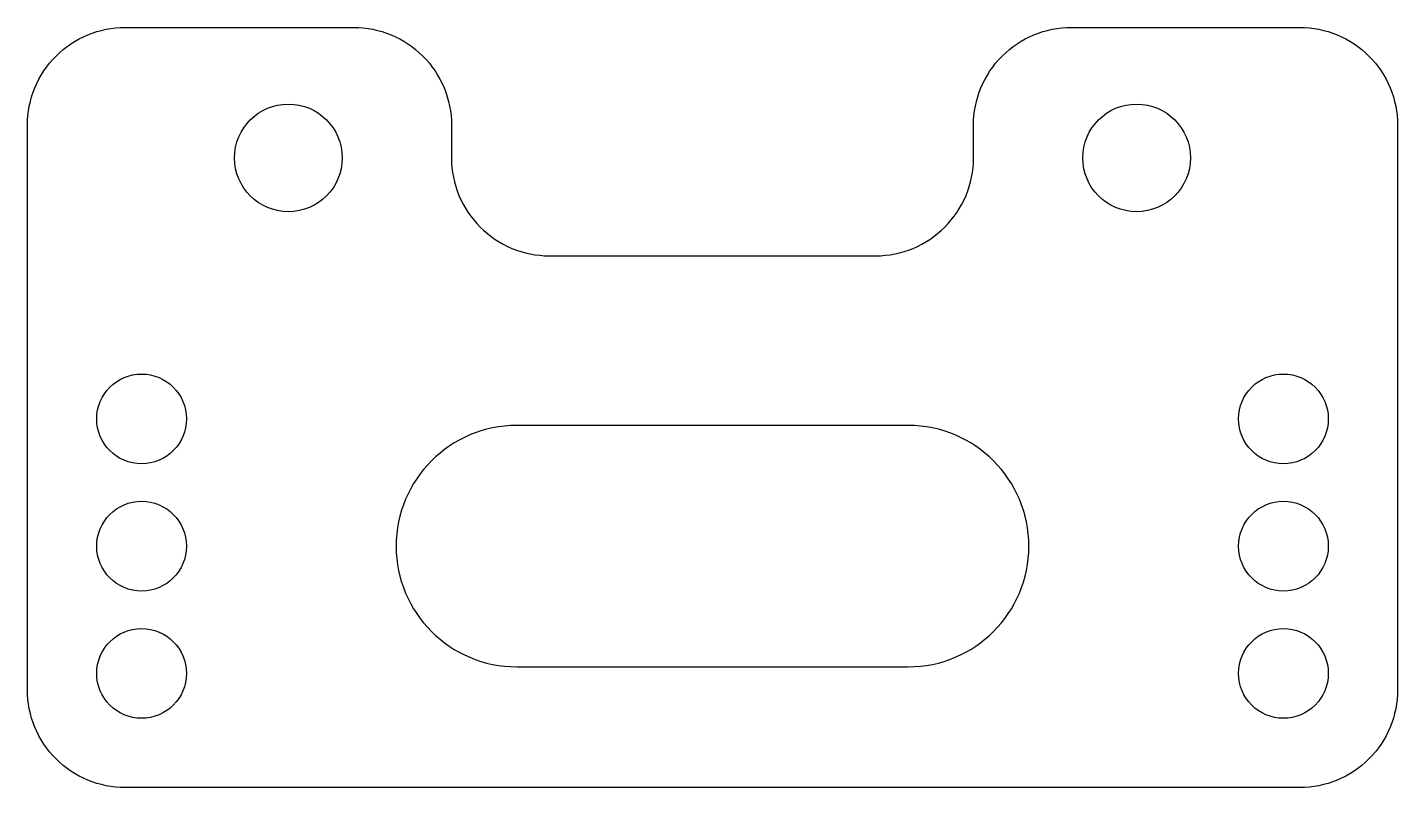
# Model space of a CAD drawing. Header units: millimetres. Extents: x -21 to 21, y -61.3 to -38.
import ezdxf

# ---------------------------------------------------------------- set-up
doc = ezdxf.new("R2010")
doc.units = ezdxf.units.MM
doc.layers.get('0').update_dxf_attribs({"linetype": 'CONTINUOUS'})

msp = doc.modelspace()

# ---------------------------------------------------------------- linework, layer by layer
for points in [[(21, -41), (21, -58.3, -0.414214), (18, -61.3), (-18, -61.3, -0.414214), (-21, -58.3), (-21, -41, -0.414214), (-18, -38), (-11, -38, -0.414214), (-8, -41), (-8, -42, 0.414214), (-5, -45), (5, -45, 0.414214), (8, -42), (8, -41, -0.414214), (11, -38), (18, -38, -0.414214)], [(6, -57.598, 1), (6, -50.202), (-6, -50.202, 1), (-6, -57.598)]]:
    msp.add_lwpolyline(points, format="xyb", close=True)
for centre, radius in [((-13, -42), 1.65), ((13, -42), 1.65), ((-17.5, -50), 1.375), ((17.5, -50), 1.375), ((-17.5, -53.9), 1.375), ((17.5, -53.9), 1.375), ((-17.5, -57.8), 1.375), ((17.5, -57.8), 1.375)]:
    msp.add_circle(centre, radius)

doc.saveas('drawing.dxf')
